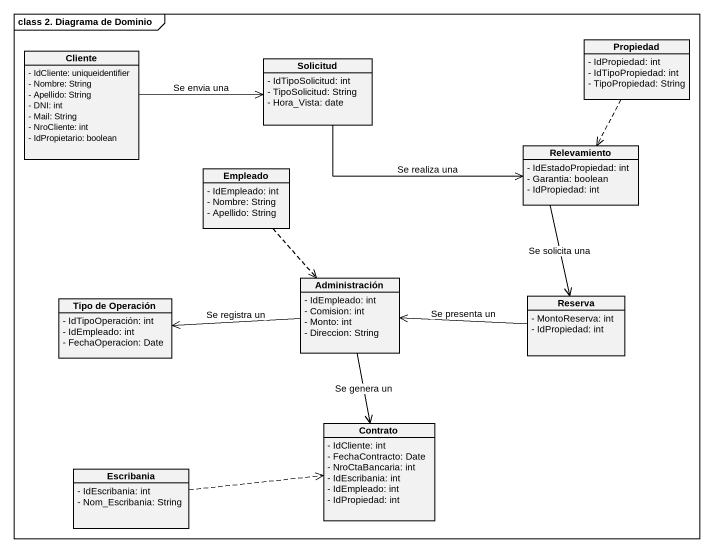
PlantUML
@startuml
mainframe class 2. Diagrama de Dominio
hide circle
hide empty members
skinparam classAttributeIconSize 0
class Cliente {
  - IdCliente: uniqueidentifier
  - Nombre: String
  - Apellido: String
  - DNI: int
  - Mail: String
  - NroCliente: int
  - IdPropietario: boolean
}
class Solicitud {
  - IdTipoSolicitud: int
  - TipoSolicitud: String
  - Hora_Vista: date
}
class Propiedad {
  - IdPropiedad: int
  - IdTipoPropiedad: int
  - TipoPropiedad: String
}
class Relevamiento {
  - IdEstadoPropiedad: int
  - Garantia: boolean
  - IdPropiedad: int
}
class Empleado {
  - IdEmpleado: int
  - Nombre: String
  - Apellido: String
}
class "Tipo de Operación" as Tipo_de_Operación {
  - IdTipoOperación: int
  - IdEmpleado: int
  - FechaOperacion: Date
}
class Administración {
  - IdEmpleado: int
  - Comision: int
  - Monto: int
  - Direccion: String
}
class Reserva {
  - MontoReserva: int
  - IdPropiedad: int
}
class Contrato {
  - IdCliente: int
  - FechaContracto: Date
  - NroCtaBancaria: int
  - IdEscribania: int
  - IdEmpleado: int
  - IdPropiedad: int
}
class Escribania {
  - IdEscribania: int
  - Nom_Escribania: String
}
Cliente -right-> Solicitud : Se envia una
Solicitud -right-> Relevamiento : Se realiza una
Propiedad ..> Relevamiento
Relevamiento --> Reserva : Se solicita una
Empleado ..> Administración
Administración -left-> Tipo_de_Operación : Se registra un
Administración --> Contrato : Se genera un
Reserva -left-> Administración : Se presenta un
Escribania .right.> Contrato
@enduml
